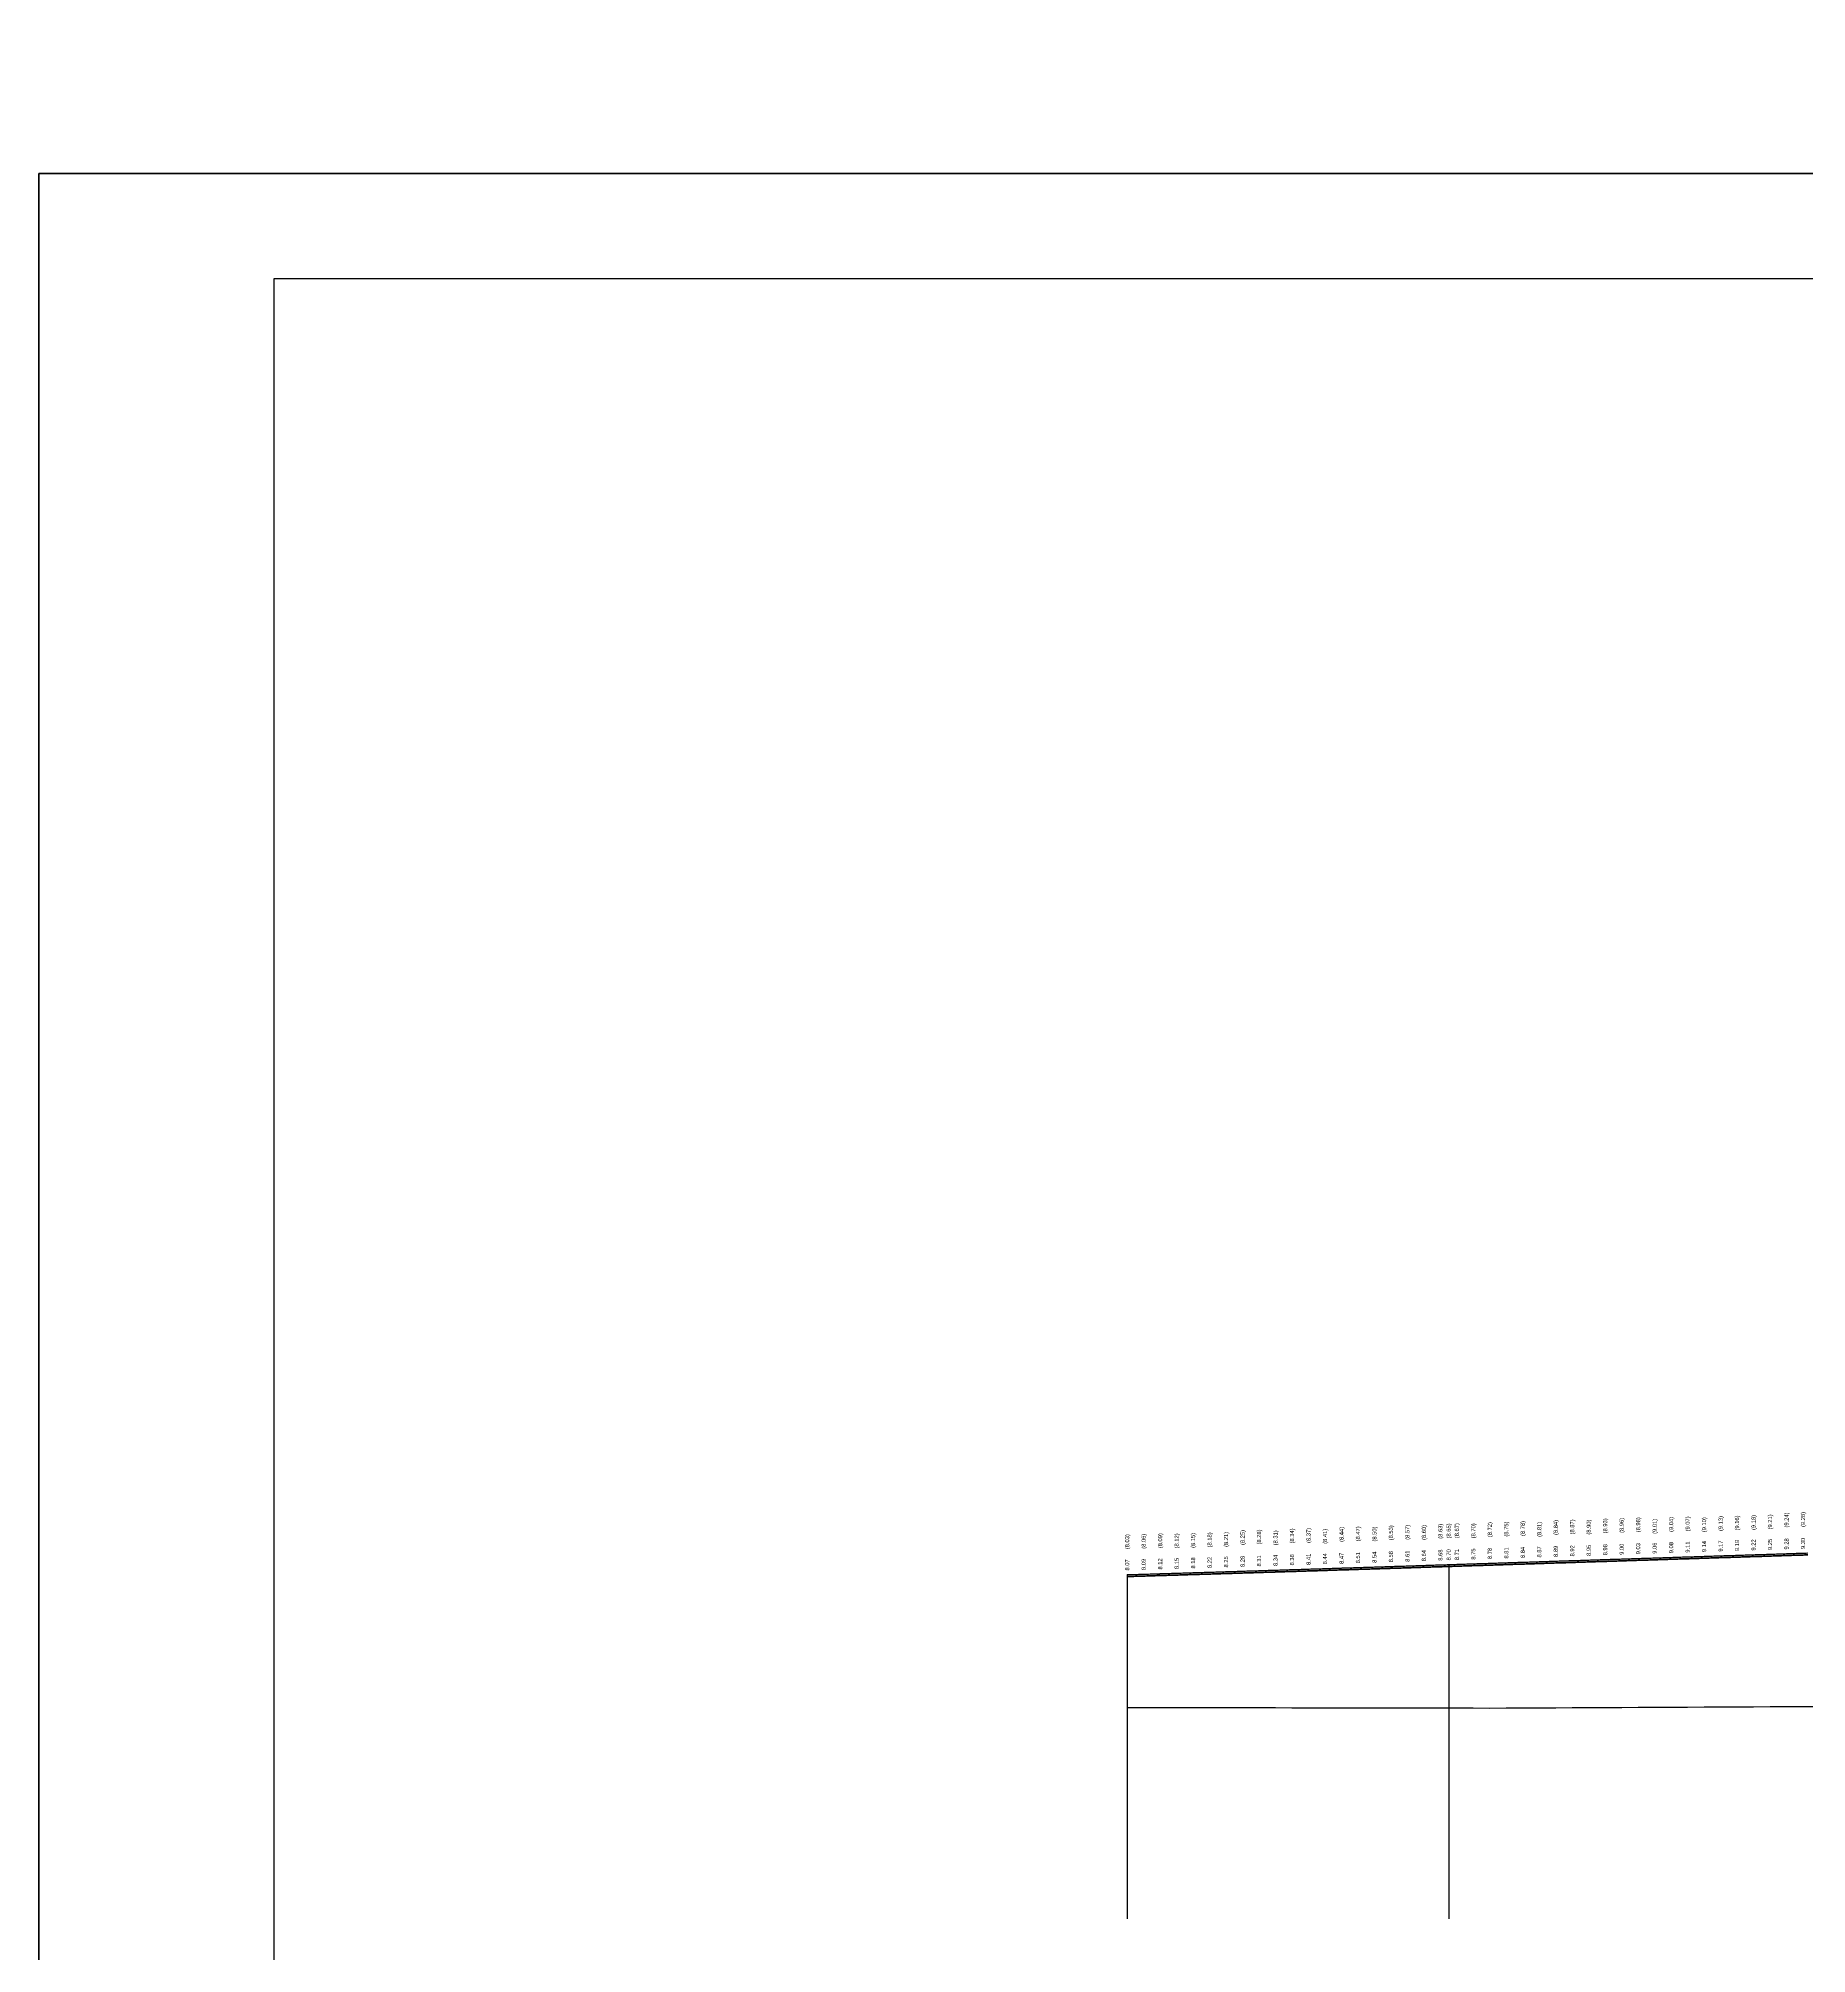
# Model space of a CAD drawing. Header units: millimetres. Extents: x 0 to 285450075, y -3000605 to 8125189010.
# Drawn here: x 6532352 to 6639633, y -10472 to 105710 of the extents above; entities that cross this region are included whole.
import ezdxf
from ezdxf import colors
from ezdxf.entities.mleader import LeaderData, LeaderLine
from ezdxf.enums import TextEntityAlignment as Align
from ezdxf.math import Vec2, Vec3

# ---------------------------------------------------------------- set-up
doc = ezdxf.new("R2010")
doc.units = ezdxf.units.MM
for name, color, linetype, lineweight in [('1-Бетон', 106, 'Continuous', 35), ('ИС_Выноска', 3, 'Continuous', 18), ('ИС_Выноски', 3, 'Continuous', 18), ('ИС_Основная', 7, 'Continuous', 35)]:
    doc.layers.add(name, color=color, linetype=linetype, lineweight=lineweight)
for name, color, linetype in [('Красный профиль', 1, 'Continuous'), ('Рабочие отметки', 7, 'Continuous'), ('Рабочие отметки доп.', 7, 'Continuous'), ('Черный профиль', 3, 'Continuous')]:
    doc.layers.add(name, color=color, linetype=linetype)
doc.styles.add('0', font='isocpeur.ttf', dxfattribs={"width": 0.8, "oblique": 15})
doc.styles.get("Standard").update_dxf_attribs({"font": 'arial.ttf'})

# ---------------------------------------------------------------- blocks, each defined once
blk = doc.blocks.new('_None')

msp = doc.modelspace()

# ---------------------------------------------------------------- linework, layer by layer
at = {"color": 1}
msp.add_lwpolyline([(6546658.009, 91146.6249), (7115680.6605, 91146.6249), (7115680.6605, -72566.6945), (6546658.009, -72566.6945)], close=True, dxfattribs=at)
msp.add_lwpolyline([(6546658.009, 91146.6249), (7115680.6605, 91146.6249), (7115680.6605, -72566.6945), (6546658.009, -72566.6945)], close=True, dxfattribs=at)
at = {"layer": '1-Бетон', "color": 6}
msp.add_lwpolyline([(6532385.7521, 97510.8397), (7457736.6859, 97510.8397), (7457736.6859, -105940.3832), (6532385.7521, -105940.3832)], close=True, dxfattribs=at)
at = {"layer": 'ИС_Основная', "flags": 128}
msp.add_lwpolyline([(6598412.0883, 12403.7875), (6598511.6011, 12406.7989), (6598611.1152, 12409.8115), (6598710.6293, 12412.8253), (6598810.1434, 12415.8403), (6598909.6575, 12418.8563), (6599009.1716, 12421.8736), (6599108.6857, 12424.8919), (6599208.1998, 12427.9115), (6599307.7139, 12430.9321), (6599407.228, 12433.954), (6599412.1009, 12434.102), (6599506.7421, 12436.9769), (6599606.2562, 12440.001), (6599705.7703, 12443.0263), (6599805.2844, 12446.0527), (6599904.7985, 12449.0803), (6600004.3126, 12452.109), (6600103.8267, 12455.1389), (6600203.3409, 12458.1699), (6600302.855, 12461.202), (6600402.3691, 12464.2354), (6600412.1142, 12464.5325), (6600501.8832, 12467.2698), (6600601.3973, 12470.3054), (6600700.9114, 12473.3422), (6600800.4255, 12476.3801), (6600899.9396, 12479.4191), (6600999.4537, 12482.4593), (6601098.9678, 12485.5007), (6601198.4819, 12488.5432), (6601297.996, 12491.5869), (6601397.5101, 12494.6317), (6601412.1275, 12495.079), (6601497.0243, 12497.6776), (6601596.5383, 12500.7247), (6601696.0524, 12503.7729), (6601795.5665, 12506.8223), (6601895.0806, 12509.8729), (6601994.5947, 12512.9246), (6602094.1088, 12515.9774), (6602193.6229, 12519.0314), (6602293.1371, 12522.0865), (6602392.6512, 12525.1428), (6602412.1408, 12525.7415), (6602492.1654, 12528.2003), (6602591.6794, 12531.2589), (6602691.1935, 12534.3186), (6602790.7076, 12537.3795), (6602890.2217, 12540.4415), (6602989.7358, 12543.5047), (6603089.2499, 12546.569), (6603188.764, 12549.6345), (6603288.2781, 12552.7011), (6603387.7922, 12555.7689), (6603412.1541, 12556.5201), (6603487.3065, 12558.8378), (6603586.8204, 12561.9079), (6603686.3345, 12564.9791), (6603785.8486, 12568.0515), (6603885.3627, 12571.125), (6603984.8768, 12574.1997), (6604084.3909, 12577.2755), (6604183.905, 12580.3525), (6604283.4191, 12583.4306), (6604382.9333, 12586.5099), (6604412.1674, 12587.4147), (6604482.4476, 12589.5903), (6604581.9615, 12592.6718), (6604681.4756, 12595.7546), (6604780.9897, 12598.8384), (6604880.5038, 12601.9234), (6604980.0179, 12605.0096), (6605079.532, 12608.0969), (6605179.0461, 12611.1853), (6605278.5602, 12614.275), (6605378.0743, 12617.3657), (6605412.1807, 12618.4253), (6605477.5886, 12620.4576), (6605577.1025, 12623.5507), (6605676.6166, 12626.6449), (6605776.1307, 12629.7402), (6605875.6448, 12632.8367), (6605975.1589, 12635.9344), (6606074.673, 12639.0332), (6606174.1871, 12642.1331), (6606273.7012, 12645.2342), (6606373.2153, 12648.3364), (6606412.1939, 12649.5519), (6606472.7297, 12651.4398), (6606572.2436, 12654.5444), (6606671.7577, 12657.6501), (6606771.2718, 12660.7569), (6606870.7859, 12663.8649), (6606970.3, 12666.974), (6607069.8141, 12670.0843), (6607169.3282, 12673.1958), (6607268.8423, 12676.3083), (6607368.3564, 12679.4221), (6607412.2072, 12680.7945), (6607467.8708, 12682.537), (6607567.3846, 12685.653), (6607666.8987, 12688.7702), (6607766.4128, 12691.8885), (6607865.9269, 12695.008), (6607965.441, 12698.1286), (6608064.9551, 12701.2504), (6608164.4692, 12704.3733), (6608263.9833, 12707.4974), (6608363.4974, 12710.6226), (6608412.2205, 12712.1531), (6608463.0119, 12713.749), (6608562.5257, 12716.8765), (6608662.0398, 12720.0051), (6608761.5539, 12723.135), (6608861.068, 12726.2659), (6608960.5821, 12729.398), (6609060.0962, 12732.5313), (6609159.6103, 12735.6657), (6609259.1244, 12738.8013), (6609358.6385, 12741.938), (6609412.2338, 12743.6278), (6609458.153, 12745.0759), (6609557.6667, 12748.2148), (6609657.1808, 12751.355), (6609756.6949, 12754.4963), (6609856.209, 12757.6388), (6609955.7231, 12760.7824), (6610055.2372, 12763.9271), (6610154.7513, 12767.073), (6610254.2654, 12770.2201), (6610353.7795, 12773.3683), (6610412.2471, 12775.2185), (6610453.294, 12776.5176), (6610552.8077, 12779.6681), (6610652.3219, 12782.8198), (6610751.836, 12785.9726), (6610851.3501, 12789.1265), (6610950.8642, 12792.2816), (6611050.3783, 12795.4378), (6611149.8924, 12798.5952), (6611249.4065, 12801.7538), (6611348.9206, 12804.9134), (6611412.2604, 12806.9252), (6611448.4351, 12808.0743), (6611547.9488, 12811.2363), (6611647.4629, 12814.3994), (6611746.977, 12817.5637), (6611846.4911, 12820.7291), (6611946.0052, 12823.8957), (6612045.5193, 12827.0634), (6612145.0334, 12830.2323), (6612244.5475, 12833.4023), (6612344.0616, 12836.5735), (6612412.2737, 12838.7479), (6612443.5762, 12839.7459), (6612543.0898, 12842.9193), (6612642.6039, 12846.0939), (6612742.1181, 12849.2697), (6612841.6322, 12852.4466), (6612941.1463, 12855.6247), (6613040.6604, 12858.8039), (6613140.1745, 12861.9843), (6613239.6886, 12865.1658), (6613339.2027, 12868.3485), (6613412.287, 12870.6866), (6613438.7173, 12871.5323), (6613538.2309, 12874.7172), (6613637.745, 12877.9034), (6613737.2591, 12881.0906), (6613836.7732, 12884.279), (6613936.2873, 12887.4686), (6614035.8014, 12890.6593), (6614135.3155, 12893.8511), (6614234.8296, 12897.0442), (6614334.3437, 12900.2383), (6614412.3003, 12902.7413), (6614433.8584, 12903.4336), (6614533.3719, 12906.6301), (6614632.886, 12909.8277), (6614732.4001, 12913.0264), (6614831.9143, 12916.2263), (6614931.4284, 12919.4274), (6615030.9425, 12922.6296), (6615130.4566, 12925.8329), (6615229.9707, 12929.0374), (6615329.4848, 12932.243), (6615412.3136, 12934.9121), (6615428.9994, 12935.4498), (6615528.513, 12938.6578), (6615628.0271, 12941.8669), (6615727.5412, 12945.0771), (6615827.0553, 12948.2885), (6615926.5694, 12951.501), (6616026.0835, 12954.7147), (6616125.5976, 12957.9295), (6616225.1117, 12961.1455), (6616324.6258, 12964.3627), (6616412.3268, 12967.1988), (6616424.1405, 12967.581), (6616523.654, 12970.8004), (6616623.1681, 12974.0209), (6616722.6822, 12977.2427), (6616822.1963, 12980.4655), (6616921.7104, 12983.6896), (6617021.2246, 12986.9147), (6617120.7387, 12990.1411), (6617220.2528, 12993.3685), (6617319.7669, 12996.5972), (6617412.3401, 12999.6016), (6617419.2816, 12999.827), (6617518.7951, 13003.0579), (6617618.3092, 13006.2899), (6617717.8233, 13009.5231), (6617817.3374, 13012.7575), (6617916.854, 13015.9952), (6618016.8023, 13019.2454), (6618116.7524, 13022.4954), (6618216.7025, 13025.7452), (6618316.6526, 13028.9948), (6618412.3466, 13032.106), (6618416.6026, 13032.2443), (6618516.5527, 13035.4936), (6618616.5028, 13038.7428), (6618716.4529, 13041.9917), (6618816.403, 13045.2405), (6618916.3531, 13048.4891), (6619016.3031, 13051.7375), (6619116.2532, 13054.9858), (6619216.2033, 13058.2339), (6619316.1534, 13061.4818), (6619412.3446, 13064.6074), (6619416.1034, 13064.7295), (6619516.0535, 13067.977), (6619616.0036, 13071.2244), (6619715.9537, 13074.4716), (6619815.9038, 13077.7187), (6619915.8538, 13080.9655), (6620015.8039, 13084.2122), (6620115.754, 13087.4587), (6620215.7041, 13090.705), (6620315.6542, 13093.9512), (6620412.3425, 13097.0913), (6620415.6041, 13097.1972), (6620515.5543, 13100.443), (6620615.5044, 13103.6886), (6620715.4545, 13106.9341), (6620815.4046, 13110.1794), (6620915.3546, 13113.4245), (6621015.3047, 13116.6694), (6621115.2548, 13119.9142), (6621215.2049, 13123.1587), (6621315.155, 13126.4032), (6621412.3405, 13129.5577), (6621415.1049, 13129.6474), (6621515.0551, 13132.8915), (6621615.0052, 13136.1353), (6621714.9553, 13139.379), (6621814.9054, 13142.6226), (6621914.8554, 13145.8659), (6622014.8055, 13149.1091), (6622114.7556, 13152.3521), (6622214.7057, 13155.595), (6622314.6558, 13158.8376), (6622412.3385, 13162.0066), (6622414.6057, 13162.0801), (6622514.5559, 13165.3224), (6622614.506, 13168.5646), (6622714.4561, 13171.8065), (6622814.4062, 13175.0483), (6622914.3562, 13178.2899), (6623014.3063, 13181.5314), (6623114.2564, 13184.7726), (6623214.2065, 13188.0137), (6623314.1566, 13191.2546), (6623412.3365, 13194.438), (6623414.1065, 13194.4954), (6623514.0567, 13197.7359), (6623614.0068, 13200.9763), (6623713.9569, 13204.2165), (6623813.907, 13207.4566), (6623913.857, 13210.6964), (6624013.8071, 13213.9361), (6624113.7572, 13217.1756), (6624213.7073, 13220.415), (6624313.6573, 13223.6541), (6624412.3345, 13226.8519), (6624413.6073, 13226.8931), (6624513.5575, 13230.1319), (6624613.5076, 13233.3706), (6624713.4577, 13236.609), (6624813.4077, 13239.8473), (6624913.3578, 13243.0854), (6625013.3079, 13246.3234), (6625113.258, 13249.5611), (6625213.2081, 13252.7987), (6625313.1581, 13256.0361), (6625412.3325, 13259.2483), (6625413.1081, 13259.2734), (6625513.0583, 13262.5105), (6625613.0084, 13265.7473), (6625712.9585, 13268.9841), (6625812.9085, 13272.2206), (6625912.8586, 13275.457), (6626012.8087, 13278.6932), (6626112.7588, 13281.9292), (6626212.7089, 13285.165), (6626312.6589, 13288.4007), (6626412.3305, 13291.6272), (6626412.6089, 13291.6362), (6626512.5591, 13294.8715), (6626612.5092, 13298.1066), (6626712.4593, 13301.3416), (6626812.4093, 13304.5764), (6626912.3594, 13307.811), (6627012.3095, 13311.0455), (6627112.2596, 13314.2797), (6627212.2097, 13317.5138), (6627312.1597, 13320.7477), (6627412.1098, 13323.9815), (6627412.3284, 13323.9886), (6627512.0599, 13327.2151), (6627612.01, 13330.4484), (6627711.9601, 13333.6817), (6627811.9101, 13336.9147), (6627911.8602, 13340.1476), (6628011.8103, 13343.3803), (6628111.7604, 13346.6128), (6628211.7105, 13349.8451), (6628311.6605, 13353.0773), (6628411.6106, 13356.3093), (6628412.3264, 13356.3324), (6628511.5607, 13359.5411), (6628611.5108, 13362.7728), (6628711.4608, 13366.0042), (6628811.4109, 13369.2355), (6628911.361, 13372.4667), (6629011.3111, 13375.6976), (6629111.2612, 13378.9284), (6629211.2112, 13382.159), (6629311.1613, 13385.3894), (6629411.1114, 13388.6196), (6629412.3244, 13388.6588), (6629511.0615, 13391.8497), (6629611.0116, 13395.0796), (6629710.9616, 13398.3093), (6629810.9117, 13401.5389), (6629910.8618, 13404.7683), (6630010.8119, 13407.9975), (6630110.762, 13411.2265), (6630210.712, 13414.4553), (6630310.6621, 13417.684), (6630410.6122, 13420.9125), (6630412.3224, 13420.9677), (6630510.5623, 13424.1408), (6630610.5124, 13427.369), (6630710.4624, 13430.5969), (6630810.4125, 13433.8247), (6630910.3626, 13437.0524), (6631010.3127, 13440.2798), (6631110.2628, 13443.5071), (6631210.2128, 13446.7342), (6631310.1629, 13449.9611), (6631410.113, 13453.1879), (6631412.3203, 13453.2591), (6631510.0631, 13456.4144), (6631610.0132, 13459.6408), (6631709.9632, 13462.8671), (6631809.9133, 13466.0931), (6631909.8634, 13469.319), (6632009.8135, 13472.5447), (6632109.7636, 13475.7702), (6632209.7136, 13478.9956), (6632309.6637, 13482.2208), (6632409.6138, 13485.4458), (6632412.3183, 13485.533), (6632509.5639, 13488.6706), (6632609.5139, 13491.8952), (6632709.464, 13495.1197), (6632809.4141, 13498.344), (6632909.3642, 13501.5681), (6633009.3143, 13504.7921), (6633109.2643, 13508.0159), (6633209.2144, 13511.2395), (6633309.1645, 13514.4629), (6633409.1146, 13517.6862), (6633412.3163, 13517.7894), (6633509.0647, 13520.9092), (6633609.0147, 13524.1321), (6633708.9648, 13527.3549), (6633808.9149, 13530.5774), (6633908.865, 13533.7998), (6634008.8151, 13537.022), (6634108.7651, 13540.244), (6634208.7152, 13543.4659), (6634308.6653, 13546.6876), (6634408.6154, 13549.9091), (6634412.3143, 13550.0283), (6634508.5655, 13553.1304), (6634608.5155, 13556.3516), (6634708.4656, 13559.5726), (6634808.4157, 13562.7934), (6634908.3658, 13566.014), (6635008.3159, 13569.2344), (6635108.2659, 13572.4547), (6635208.216, 13575.6748), (6635308.1661, 13578.8948), (6635408.1162, 13582.1145), (6635412.3123, 13582.2497), (6635508.0663, 13585.3341), (6635608.0163, 13588.5535), (6635707.9664, 13591.7727), (6635807.9165, 13594.9918), (6635907.8666, 13598.2107), (6636007.8167, 13601.4294), (6636107.7667, 13604.6479), (6636207.7168, 13607.8663), (6636307.6669, 13611.0845), (6636407.617, 13614.3025), (6636412.3103, 13614.4536), (6636507.567, 13617.5203), (6636607.5171, 13620.738), (6636707.4672, 13623.9555), (6636807.4173, 13627.1728), (6636907.3674, 13630.3899), (6637007.3174, 13633.6069), (6637107.2675, 13636.8236), (6637207.2176, 13640.0403), (6637307.1677, 13643.2567), (6637407.1178, 13646.4729), (6637412.3083, 13646.64), (6637507.0678, 13649.689), (6637607.0179, 13652.9049), (6637706.968, 13656.1207), (6637806.9181, 13659.3362), (6637906.8682, 13662.5516), (6638006.8182, 13665.7668), (6638106.7683, 13668.9819), (6638206.7184, 13672.1967), (6638306.6685, 13675.4114), (6638406.6186, 13678.6259), (6638412.3063, 13678.8089), (6638506.5686, 13681.8403), (6638606.5187, 13685.0544), (6638706.4688, 13688.2684), (6638806.4189, 13691.4822), (6638906.369, 13694.6959), (6639006.319, 13697.9093), (6639106.2691, 13701.1226), (6639206.2192, 13704.3357), (6639306.1693, 13707.5487), (6639406.1194, 13710.7614), (6639412.3043, 13710.9602), (6639506.0694, 13713.974), (6639606.0195, 13717.1864), (6639705.9696, 13720.3987)], dxfattribs=at)
at = {"layer": 'Красный профиль', "linetype": 'Continuous'}
for p, q in [((6617913.1145, 13130.9344), (6617913.1145, -8355.6705)), ((6598408.6098, 12518.7349), (6598408.6098, -8355.6705))]:
    msp.add_line(p, q, dxfattribs=at)
at = {"layer": 'Красный профиль', "linetype": 'Continuous', "flags": 128}
msp.add_lwpolyline([(6598408.6098, 12518.7349), (6598508.1225, 12521.7463), (6598607.6353, 12524.7589), (6598707.1481, 12527.7726), (6598806.6609, 12530.7875), (6598906.1737, 12533.8036), (6599005.6864, 12536.8207), (6599105.1992, 12539.8391), (6599204.712, 12542.8586), (6599304.2248, 12545.8792), (6599403.7376, 12548.901), (6599408.6098, 12549.0489), (6599503.2503, 12551.9239), (6599602.7631, 12554.948), (6599702.2759, 12557.9732), (6599801.7887, 12560.9996), (6599901.3015, 12564.0271), (6600000.8142, 12567.0558), (6600100.327, 12570.0856), (6600199.8398, 12573.1166), (6600299.3526, 12576.1487), (6600398.8653, 12579.182), (6600408.6098, 12579.4791), (6600498.3781, 12582.2164), (6600597.8909, 12585.252), (6600697.4037, 12588.2887), (6600796.9165, 12591.3265), (6600896.4292, 12594.3656), (6600995.942, 12597.4057), (6601095.4548, 12600.447), (6601194.9676, 12603.4895), (6601294.4804, 12606.5331), (6601393.9931, 12609.5779), (6601408.6098, 12610.0252), (6601493.5059, 12612.6238), (6601593.0187, 12615.6708), (6601692.5315, 12618.719), (6601792.0443, 12621.7684), (6601891.557, 12624.8189), (6601991.0698, 12627.8705), (6602090.5826, 12630.9233), (6602190.0954, 12633.9773), (6602289.6082, 12637.0324), (6602389.1209, 12640.0886), (6602408.6098, 12640.6873), (6602488.6337, 12643.146), (6602588.1465, 12646.2046), (6602687.6593, 12649.2643), (6602787.172, 12652.3251), (6602886.6848, 12655.3871), (6602986.1976, 12658.4502), (6603085.7104, 12661.5145), (6603185.2232, 12664.58), (6603284.7359, 12667.6466), (6603384.2487, 12670.7143), (6603408.6098, 12671.4655), (6603483.7615, 12673.7832), (6603583.2743, 12676.8532), (6603682.7871, 12679.9244), (6603782.2998, 12682.9967), (6603881.8126, 12686.0702), (6603981.3254, 12689.1448), (6604080.8382, 12692.2206), (6604180.351, 12695.2975), (6604279.8637, 12698.3756), (6604379.3765, 12701.4548), (6604408.6098, 12702.3596), (6604478.8893, 12704.5352), (6604578.4021, 12707.6167), (6604677.9148, 12710.6994), (6604777.4276, 12713.7832), (6604876.9404, 12716.8682), (6604976.4532, 12719.9543), (6605075.966, 12723.0416), (6605175.4787, 12726.13), (6605274.9915, 12729.2196), (6605374.5043, 12732.3103), (6605408.6098, 12733.3698), (6605474.0171, 12735.4021), (6605573.5299, 12738.4952), (6605673.0426, 12741.5893), (6605772.5554, 12744.6846), (6605872.0682, 12747.7811), (6605971.581, 12750.8787), (6606071.0938, 12753.9774), (6606170.6065, 12757.0774), (6606270.1193, 12760.1784), (6606369.6321, 12763.2806), (6606408.6098, 12764.496), (6606469.1449, 12766.384), (6606568.6576, 12769.4885), (6606668.1704, 12772.5941), (6606767.6832, 12775.7009), (6606867.196, 12778.8089), (6606966.7088, 12781.9179), (6607066.2215, 12785.0282), (6607165.7343, 12788.1396), (6607265.2471, 12791.2521), (6607364.7599, 12794.3658), (6607408.6098, 12795.7382), (6607464.2727, 12797.4807), (6607563.7854, 12800.5966), (6607663.2982, 12803.7138), (6607762.811, 12806.8321), (6607862.3238, 12809.9515), (6607961.8366, 12813.0721), (6608061.3493, 12816.1938), (6608160.8621, 12819.3167), (6608260.3749, 12822.4407), (6608359.8877, 12825.5659), (6608408.6098, 12827.0964), (6608459.4005, 12828.6922), (6608558.9132, 12831.8197), (6608658.426, 12834.9483), (6608757.9388, 12838.0781), (6608857.4516, 12841.209), (6608956.9643, 12844.3411), (6609056.4771, 12847.4743), (6609155.9899, 12850.6087), (6609255.5027, 12853.7442), (6609355.0155, 12856.8809), (6609408.6098, 12858.5707), (6609454.5282, 12860.0187), (6609554.041, 12863.1577), (6609653.5538, 12866.2978), (6609753.0666, 12869.4391), (6609852.5794, 12872.5815), (6609952.0921, 12875.725), (6610051.6049, 12878.8697), (6610151.1177, 12882.0156), (6610250.6305, 12885.1626), (6610350.1433, 12888.3108), (6610408.6098, 12890.1609), (6610449.656, 12891.4601), (6610549.1688, 12894.6105), (6610648.6816, 12897.7621), (6610748.1944, 12900.9149), (6610847.7071, 12904.0688), (6610947.2199, 12907.2238), (6611046.7327, 12910.38), (6611146.2455, 12913.5374), (6611245.7583, 12916.6959), (6611345.271, 12919.8555), (6611408.6098, 12921.8672), (6611444.7838, 12923.0163), (6611544.2966, 12926.1783), (6611643.8094, 12929.3414), (6611743.3222, 12932.5056), (6611842.8349, 12935.671), (6611942.3477, 12938.8375), (6612041.8605, 12942.0052), (6612141.3733, 12945.174), (6612240.8861, 12948.344), (6612340.3988, 12951.5152), (6612408.6098, 12953.6895), (6612439.9116, 12954.6874), (6612539.4244, 12957.8609), (6612638.9372, 12961.0355), (6612738.4499, 12964.2112), (6612837.9627, 12967.3881), (6612937.4755, 12970.5661), (6613036.9883, 12973.7453), (6613136.5011, 12976.9256), (6613236.0138, 12980.1071), (6613335.5266, 12983.2897), (6613408.6098, 12985.6278), (6613435.0394, 12986.4735), (6613534.5522, 12989.6584), (6613634.065, 12992.8445), (6613733.5777, 12996.0317), (6613833.0905, 12999.22), (6613932.6033, 13002.4096), (6614032.1161, 13005.6002), (6614131.6289, 13008.792), (6614231.1416, 13011.985), (6614330.6544, 13015.1791), (6614408.6098, 13017.6821), (6614430.1672, 13018.3744), (6614529.68, 13021.5708), (6614629.1928, 13024.7683), (6614728.7055, 13027.967), (6614828.2183, 13031.1669), (6614927.7311, 13034.3679), (6615027.2439, 13037.5701), (6615126.7566, 13040.7734), (6615226.2694, 13043.9778), (6615325.7822, 13047.1834), (6615408.6098, 13049.8524), (6615425.295, 13050.3902), (6615524.8078, 13053.5981), (6615624.3205, 13056.8071), (6615723.8333, 13060.0173), (6615823.3461, 13063.2287), (6615922.8589, 13066.4411), (6616022.3717, 13069.6548), (6616121.8844, 13072.8696), (6616221.3972, 13076.0855), (6616320.91, 13079.3026), (6616408.6098, 13082.1388), (6616420.4228, 13082.5208), (6616519.9356, 13085.7402), (6616619.4483, 13088.9608), (6616718.9611, 13092.1825), (6616818.4739, 13095.4053), (6616917.9867, 13098.6293), (6617017.4994, 13101.8544), (6617117.0122, 13105.0807), (6617216.525, 13108.3081), (6617316.0378, 13111.5367), (6617408.6098, 13114.5411), (6617415.5506, 13114.7664), (6617515.0633, 13117.9973), (6617614.5761, 13121.2293), (6617714.0889, 13124.4625), (6617813.6017, 13127.6968), (6617913.1145, 13130.9344), (6618013.0647, 13134.1846), (6618113.015, 13137.4346), (6618212.9653, 13140.6844), (6618312.9156, 13143.9341), (6618408.6098, 13147.0452), (6618412.8659, 13147.1836), (6618512.8161, 13150.4329), (6618612.7664, 13153.682), (6618712.7167, 13156.931), (6618812.667, 13160.1798), (6618912.6173, 13163.4284), (6619012.5675, 13166.6768), (6619112.5178, 13169.9251), (6619212.4681, 13173.1732), (6619312.4184, 13176.4211), (6619408.6098, 13179.5467), (6619412.3687, 13179.6688), (6619512.3189, 13182.9164), (6619612.2692, 13186.1638), (6619712.2195, 13189.411), (6619812.1698, 13192.658), (6619912.1201, 13195.9049), (6620012.0703, 13199.1516), (6620112.0206, 13202.3981), (6620211.9709, 13205.6444), (6620311.9212, 13208.8906), (6620408.6098, 13212.0307), (6620411.8715, 13212.1366), (6620511.8218, 13215.3824), (6620611.772, 13218.628), (6620711.7223, 13221.8735), (6620811.6726, 13225.1188), (6620911.6229, 13228.3639), (6621011.5732, 13231.6088), (6621111.5234, 13234.8536), (6621211.4737, 13238.0982), (6621311.424, 13241.3426), (6621408.6098, 13244.4971), (6621411.3743, 13244.5869), (6621511.3246, 13247.8309), (6621611.2748, 13251.0748), (6621711.2251, 13254.3185), (6621811.1754, 13257.5621), (6621911.1257, 13260.8054), (6622011.076, 13264.0486), (6622111.0262, 13267.2916), (6622210.9765, 13270.5345), (6622310.9268, 13273.7772), (6622408.6098, 13276.9461), (6622410.8771, 13277.0196), (6622510.8274, 13280.262), (6622610.7776, 13283.5041), (6622710.7279, 13286.7461), (6622810.6782, 13289.9879), (6622910.6285, 13293.2295), (6623010.5788, 13296.4709), (6623110.529, 13299.7122), (6623210.4793, 13302.9533), (6623310.4296, 13306.1942), (6623408.6098, 13309.3776), (6623410.3799, 13309.435), (6623510.3302, 13312.6755), (6623610.2804, 13315.9159), (6623710.2307, 13319.1561), (6623810.181, 13322.3962), (6623910.1313, 13325.6361), (6624010.0816, 13328.8757), (6624110.0318, 13332.1153), (6624209.9821, 13335.3546), (6624309.9324, 13338.5938), (6624408.6098, 13341.7915), (6624409.8827, 13341.8328), (6624509.833, 13345.0716), (6624609.7832, 13348.3102), (6624709.7335, 13351.5487), (6624809.6838, 13354.787), (6624909.6341, 13358.0251), (6625009.5844, 13361.2631), (6625109.5346, 13364.5008), (6625209.4849, 13367.7384), (6625309.4352, 13370.9759), (6625408.6098, 13374.188), (6625409.3855, 13374.2131), (6625509.3358, 13377.4502), (6625609.286, 13380.6871), (6625709.2363, 13383.9238), (6625809.1866, 13387.1604), (6625909.1369, 13390.3967), (6626009.0872, 13393.6329), (6626109.0375, 13396.8689), (6626208.9877, 13400.1048), (6626308.938, 13403.3405), (6626408.6098, 13406.567), (6626408.8883, 13406.576), (6626508.8386, 13409.8113), (6626608.7889, 13413.0464), (6626708.7391, 13416.2814), (6626808.6894, 13419.5162), (6626908.6397, 13422.7508), (6627008.59, 13425.9853), (6627108.5403, 13429.2196), (6627208.4905, 13432.4537), (6627308.4408, 13435.6876), (6627408.3911, 13438.9213), (6627408.6098, 13438.9284), (6627508.3414, 13442.1549), (6627608.2917, 13445.3883), (6627708.2419, 13448.6215), (6627808.1922, 13451.8546), (6627908.1425, 13455.0875), (6628008.0928, 13458.3202), (6628108.0431, 13461.5527), (6628207.9933, 13464.7851), (6628307.9436, 13468.0172), (6628407.8939, 13471.2492), (6628408.6098, 13471.2724), (6628507.8442, 13474.4811), (6628607.7945, 13477.7127), (6628707.7447, 13480.9442), (6628807.695, 13484.1755), (6628907.6453, 13487.4066), (6629007.5956, 13490.6376), (6629107.5459, 13493.8683), (6629207.4961, 13497.099), (6629307.4464, 13500.3294), (6629407.3967, 13503.5596), (6629408.6098, 13503.5988), (6629507.347, 13506.7897), (6629607.2973, 13510.0196), (6629707.2475, 13513.2493), (6629807.1978, 13516.4789), (6629907.1481, 13519.7083), (6630007.0984, 13522.9375), (6630107.0487, 13526.1665), (6630206.9989, 13529.3954), (6630306.9492, 13532.624), (6630406.8995, 13535.8526), (6630408.6098, 13535.9078), (6630506.8498, 13539.0809), (6630606.8001, 13542.309), (6630706.7503, 13545.537), (6630806.7006, 13548.7648), (6630906.6509, 13551.9925), (6631006.6012, 13555.2199), (6631106.5515, 13558.4472), (6631206.5018, 13561.6743), (6631306.452, 13564.9012), (6631406.4023, 13568.128), (6631408.6098, 13568.1993), (6631506.3526, 13571.3546), (6631606.3029, 13574.581), (6631706.2532, 13577.8072), (6631806.2034, 13581.0333), (6631906.1537, 13584.2592), (6632006.104, 13587.4849), (6632106.0543, 13590.7104), (6632206.0046, 13593.9358), (6632305.9548, 13597.1609), (6632405.9051, 13600.3859), (6632408.6098, 13600.4732), (6632505.8554, 13603.6108), (6632605.8057, 13606.8354), (6632705.756, 13610.0599), (6632805.7062, 13613.2842), (6632905.6565, 13616.5084), (6633005.6068, 13619.7323), (6633105.5571, 13622.9561), (6633205.5074, 13626.1797), (6633305.4576, 13629.4032), (6633405.4079, 13632.6264), (6633408.6098, 13632.7297), (6633505.3582, 13635.8495), (6633605.3085, 13639.0724), (6633705.2588, 13642.2951), (6633805.209, 13645.5177), (6633905.1593, 13648.7401), (6634005.1096, 13651.9623), (6634105.0599, 13655.1843), (6634205.0102, 13658.4062), (6634304.9604, 13661.6279), (6634404.9107, 13664.8494), (6634408.6098, 13664.9686), (6634504.861, 13668.0707), (6634604.8113, 13671.2919), (6634704.7616, 13674.5129), (6634804.7118, 13677.7337), (6634904.6621, 13680.9543), (6635004.6124, 13684.1748), (6635104.5627, 13687.3951), (6635204.513, 13690.6152), (6635304.4632, 13693.8351), (6635404.4135, 13697.0549), (6635408.6098, 13697.1901), (6635504.3638, 13700.2745), (6635604.3141, 13703.4939), (6635704.2644, 13706.7131), (6635804.2146, 13709.9322), (6635904.1649, 13713.1511), (6636004.1152, 13716.3698), (6636104.0655, 13719.5884), (6636204.0158, 13722.8067), (6636303.9661, 13726.0249), (6636403.9163, 13729.2429), (6636408.6098, 13729.394), (6636503.8666, 13732.4608), (6636603.8169, 13735.6784), (6636703.7672, 13738.8959), (6636803.7175, 13742.1132), (6636903.6677, 13745.3304), (6637003.618, 13748.5473), (6637103.5683, 13751.7641), (6637203.5186, 13754.9807), (6637303.4689, 13758.1972), (6637403.4191, 13761.4135), (6637408.6098, 13761.5805), (6637503.3694, 13764.6295), (6637603.3197, 13767.8455), (6637703.27, 13771.0612), (6637803.2203, 13774.2768), (6637903.1705, 13777.4922), (6638003.1208, 13780.7074), (6638103.0711, 13783.9224), (6638203.0214, 13787.1373), (6638302.9717, 13790.352), (6638402.9219, 13793.5665), (6638408.6098, 13793.7494), (6638502.8722, 13796.7809), (6638602.8225, 13799.995), (6638702.7728, 13803.209), (6638802.7231, 13806.4228), (6638902.6733, 13809.6365), (6639002.6236, 13812.8499), (6639102.5739, 13816.0632), (6639202.5242, 13819.2764), (6639302.4745, 13822.4893), (6639402.4247, 13825.7021), (6639408.6098, 13825.9009), (6639502.375, 13828.9147), (6639602.3253, 13832.1271), (6639702.2756, 13835.3393)], dxfattribs=at)
at = {"layer": 'Черный профиль', "linetype": 'Continuous', "flags": 128}
msp.add_lwpolyline([(6598408.6098, 4451.4373), (6598408.6098, 4451.4373), (6599408.6098, 4455.5477), (6600408.6098, 4458.6385), (6601408.6098, 4458.6762), (6602408.6098, 4457.5575), (6603408.6098, 4456.4304), (6604408.6098, 4455.2952), (6605408.6098, 4454.1517), (6606408.6098, 4452.9999), (6607408.6098, 4451.8399), (6608408.6098, 4450.6716), (6609408.6098, 4449.4951), (6610408.6098, 4448.3104), (6611408.6098, 4447.1174), (6612408.6098, 4445.9162), (6613408.6098, 4444.582), (6614408.6098, 4442.5948), (6615408.6098, 4440.6002), (6616408.6098, 4438.5983), (6617408.6098, 4436.5889), (6618408.6098, 4434.5722), (6619408.6098, 4432.5481), (6620408.6098, 4430.5167), (6621408.6098, 4431.666), (6622408.6098, 4436.9625), (6623408.6098, 4442.2513), (6624408.6098, 4447.5325), (6625408.6098, 4452.8061), (6626408.6098, 4458.072), (6627408.6098, 4463.3303), (6628408.6098, 4468.5809), (6629408.6098, 4473.8239), (6630408.6098, 4479.0592), (6631408.6098, 4484.2868), (6632408.6098, 4489.5067), (6633408.6098, 4494.7189), (6634408.6098, 4499.9233), (6635408.6098, 4504.8796), (6636408.6098, 4509.2254), (6637408.6098, 4513.5644), (6638408.6098, 4517.8965), (6639408.6098, 4522.2219), (6640408.6098, 4526.4888)], dxfattribs=at)

# ---------------------------------------------------------------- texts
at = {"layer": 'Рабочие отметки', "linetype": 'Continuous'}
for s, p in [('8.61', (6615408.6098, 13299.8524)), ('8.64', (6616408.6098, 13332.1388)), ('8.68', (6617408.6098, 13364.5411)), ('8.70', (6617913.1145, 13380.9344)), ('8.71', (6618408.6098, 13397.0452)), ('8.75', (6619408.6098, 13429.5467)), ('8.78', (6620408.6098, 13462.0307)), ('8.81', (6621408.6098, 13494.4971)), ('8.84', (6622408.6098, 13526.9461)), ('8.87', (6623408.6098, 13559.3776)), ('8.89', (6624408.6098, 13591.7915)), ('8.92', (6625408.6098, 13624.188)), ('8.95', (6626408.6098, 13656.567)), ('8.98', (6627408.6098, 13688.9284)), ('9.00', (6628408.6098, 13721.2724)), ('9.03', (6629408.6098, 13753.5988)), ('9.06', (6630408.6098, 13785.9078)), ('9.08', (6631408.6098, 13818.1993)), ('9.11', (6632408.6098, 13850.4732)), ('9.14', (6633408.6098, 13882.7297)), ('9.17', (6634408.6098, 13914.9686)), ('9.19', (6635408.6098, 13947.1901)), ('9.22', (6636408.6098, 13979.394)), ('9.25', (6637408.6098, 14011.5805)), ('9.28', (6638408.6098, 14043.7494)), ('9.30', (6639408.6098, 14075.9009)), ('8.07', (6598408.6098, 12768.7349)), ('8.09', (6599408.6098, 12799.0489)), ('8.12', (6600408.6098, 12829.4791)), ('8.15', (6601408.6098, 12860.0252)), ('8.18', (6602408.6098, 12890.6873)), ('8.22', (6603408.6098, 12921.4655)), ('8.25', (6604408.6098, 12952.3596)), ('8.28', (6605408.6098, 12983.3698)), ('8.31', (6606408.6098, 13014.496)), ('8.34', (6607408.6098, 13045.7382)), ('8.38', (6608408.6098, 13077.0964)), ('8.41', (6609408.6098, 13108.5707)), ('8.44', (6610408.6098, 13140.1609)), ('8.47', (6611408.6098, 13171.8672)), ('8.51', (6612408.6098, 13203.6895)), ('8.54', (6613408.6098, 13235.6278)), ('8.58', (6614408.6098, 13267.6821))]:
    msp.add_text(s, height=250, rotation=90.000002493, dxfattribs=at).set_placement(p, align=Align.MIDDLE_LEFT)
at = {"layer": 'Рабочие отметки доп.', "linetype": 'Continuous'}
for s, p in [('(9.24)', (6638408.6098, 15377.0827)), ('(9.28)', (6639408.6098, 15409.2342)), ('(8.25)', (6605408.6098, 14316.7031)), ('(8.28)', (6606408.6098, 14347.8293)), ('(8.31)', (6607408.6098, 14295.7382)), ('(8.34)', (6608408.6098, 14410.4298)), ('(8.37)', (6609408.6098, 14441.904)), ('(8.41)', (6610408.6098, 14390.1609)), ('(8.44)', (6611408.6098, 14505.2005)), ('(8.47)', (6612408.6098, 14537.0228)), ('(8.50)', (6613408.6098, 14527.2945)), ('(8.53)', (6614408.6098, 14601.0154)), ('(8.57)', (6615408.6098, 14633.1857)), ('(8.60)', (6616408.6098, 14623.8055)), ('(8.63)', (6617408.6098, 14697.8744)), ('(8.65)', (6617913.1145, 14714.2677)), ('(8.67)', (6618408.6098, 14730.3785)), ('(8.70)', (6619408.6098, 14721.2134)), ('(8.72)', (6620408.6098, 14795.364)), ('(8.75)', (6621408.6098, 14827.8304)), ('(8.78)', (6622408.6098, 14860.2794)), ('(8.81)', (6623408.6098, 14809.3776)), ('(8.84)', (6624408.6098, 14925.1248)), ('(8.87)', (6625408.6098, 14957.5213)), ('(8.90)', (6626408.6098, 14948.2337)), ('(8.93)', (6627408.6098, 15022.2617)), ('(8.96)', (6628408.6098, 15054.6057)), ('(8.98)', (6629408.6098, 15086.9321)), ('(9.01)', (6630408.6098, 14994.2411)), ('(9.04)', (6631408.6098, 15109.866)), ('(9.07)', (6632408.6098, 15142.1399)), ('(9.10)', (6633408.6098, 15091.063)), ('(9.13)', (6634408.6098, 15164.9686)), ('(9.16)', (6635408.6098, 15197.1901)), ('(9.18)', (6636408.6098, 15229.394)), ('(9.21)', (6637408.6098, 15261.5805)), ('(8.03)', (6598408.6098, 14060.4016)), ('(8.06)', (6599408.6098, 14090.7157)), ('(8.09)', (6600408.6098, 14121.1458)), ('(8.12)', (6601408.6098, 14110.0252)), ('(8.15)', (6602408.6098, 14140.6873)), ('(8.18)', (6603408.6098, 14171.4655)), ('(8.21)', (6604408.6098, 14202.3596))]:
    msp.add_text(s, height=250, rotation=90.000002493, dxfattribs=at).set_placement(p, align=Align.MIDDLE_LEFT)

# ---------------------------------------------------------------- leaders
at = {"layer": 'ИС_Выноска', "ltscale": 0.5}
ml = msp.add_multileader_mtext('Standard', dxfattribs=at)
ml.set_content('\\A1;Асфальтобетон ЩМА-16 по ГОСТ 58406.1 на ПБВ60 по ГОСТ 52056-2003                            -50мм\\PАсфальтобетон А22 Нт по ГОСТ 58406.2-2020 на БНД 50/70 по ГОСТ 33133-2020               -60мм\\PГидроизоляция Техноэластмост Б             -5 мм\\PВыравнивающий слой                      -min 30 мм', color=256, style='0')
ml.set_leader_properties(color=256, linetype='ByLayer', lineweight=-1)
ml.build(insert=Vec2(0, 0))
ml.multileader.update_dxf_attribs({"text_left_attachment_type": 6, "text_right_attachment_type": 6, "dogleg_length": 0.36, "arrow_head_size": 450, "scale": 75})
ctx = ml.context
ctx.base_point, ctx.scale, ctx.char_height, ctx.arrow_head_size, ctx.landing_gap_size, ctx.plane_origin, ctx.plane_x_axis, ctx.plane_y_axis = Vec3(6319760.4216, 105056.7552, 5778.159), 75, 500, 450, 18, Vec3(6319180.3141, 134082.2011, 5778.159), Vec3(1, 0.0000000247), Vec3(-0.0000000247, 1)
ctx.left_attachment, ctx.right_attachment = 6, 6
notes = []
notes.append((ctx, [(0, (1, 1, 0), (6319688.4216, 105056.7552, 5778.159), (1, 0.0000000247), 72, [(0, [(6319688.4216, 94574.0528, 5778.159)], 0, [])])]))
ctx.mtext.insert, ctx.mtext.text_direction, ctx.mtext.rotation, ctx.mtext.width, ctx.mtext.flow_direction = Vec3(6319778.4216, 105706.7552, 5778.159), Vec3(1, 0.0000000247), 0.0000000247, 14306.378366, 5
ml = msp.add_multileader_mtext('Standard', dxfattribs=at)
ml.set_content('\\A1;Асфальтобетон ЩМА-16 по ГОСТ 58406.1 на ПБВ60 по ГОСТ 52056-2003                            -50мм\\PАсфальтобетон А22 Нт по ГОСТ 58406.2-2020 на БНД 50/70 по ГОСТ 33133-2020               -60мм\\PГидроизоляция Техноэластмост Б             -5 мм\\PВыравнивающий слой                      -min 30 мм', color=256, style='0')
ml.set_leader_properties(color=256, linetype='ByLayer', lineweight=-1)
ml.build(insert=Vec2(0, 0))
ml.multileader.update_dxf_attribs({"text_left_attachment_type": 6, "text_right_attachment_type": 6, "dogleg_length": 0.36, "arrow_head_size": 450, "scale": 75})
ctx = ml.context
ctx.base_point, ctx.scale, ctx.char_height, ctx.arrow_head_size, ctx.landing_gap_size, ctx.plane_origin, ctx.plane_x_axis, ctx.plane_y_axis = Vec3(6364185.695, 99365.9105), 75, 500, 450, 18, Vec3(6363605.5875, 128391.3563), Vec3(1, 0.0000000247), Vec3(-0.0000000247, 1)
ctx.left_attachment, ctx.right_attachment = 6, 6
notes.append((ctx, [(0, (1, 1, 0), (6364113.695, 99365.9105), (1, 0.0000000247), 72, [(0, [(6364113.695, 88883.2081)], 0, [])])]))
ctx.mtext.insert, ctx.mtext.text_direction, ctx.mtext.rotation, ctx.mtext.width, ctx.mtext.flow_direction = Vec3(6364203.695, 100015.9105), Vec3(1, 0.0000000247), 0.0000000247, 14306.378366, 5
at = {"layer": 'ИС_Выноски'}
ml = msp.add_multileader_mtext('Standard', dxfattribs=at)
ml.set_content('Ось разделительной полосы', color=256, style='0')
ml.set_leader_properties(color=256, linetype='ByLayer', lineweight=-1)
ml.set_arrow_properties(name='NONE')
ml.build(insert=Vec2(0, 0))
ml.multileader.update_dxf_attribs({"text_left_attachment_type": 6, "text_right_attachment_type": 6, "dogleg_length": 0.36, "arrow_head_size": 1200, "scale": 200})
ctx = ml.context
ctx.base_point, ctx.scale, ctx.char_height, ctx.arrow_head_size, ctx.landing_gap_size, ctx.plane_origin = Vec3(6306088.7959, 101806.0331, 5778.159), 200, 600, 1200, 100, Vec3(6319699.6081, 90756.1387, 5778.159)
ctx.left_attachment, ctx.right_attachment, ctx.text_align_type = 6, 6, 1
notes.append((ctx, [(1, (1, 1, 0), (6312634.6071, 101806.0331, 5778.159), (-1, 0), 161.0417, [(1, [(6312631.6488, 96257.1481, 5778.159)], 0, [])])]))
ctx.mtext.insert, ctx.mtext.width, ctx.mtext.alignment, ctx.mtext.flow_direction = Vec3(6309281.1806, 102526.0331, 5778.159), 8198.503535, 2, 5
ml = msp.add_multileader_mtext('Standard', dxfattribs=at)
ml.set_content('Ось разделительной полосы', color=256, style='0')
ml.set_leader_properties(color=256, linetype='ByLayer', lineweight=-1)
ml.set_arrow_properties(name='NONE')
ml.build(insert=Vec2(0, 0))
ml.multileader.update_dxf_attribs({"text_left_attachment_type": 6, "text_right_attachment_type": 6, "dogleg_length": 0.36, "arrow_head_size": 1200, "scale": 200})
ctx = ml.context
ctx.base_point, ctx.scale, ctx.char_height, ctx.arrow_head_size, ctx.landing_gap_size, ctx.plane_origin = Vec3(6346405.089, 96115.1883), 200, 600, 1200, 100, Vec3(6360015.9012, 85065.2939)
ctx.left_attachment, ctx.right_attachment, ctx.text_align_type = 6, 6, 1
notes.append((ctx, [(1, (1, 1, 0), (6352950.9002, 96115.1883), (-1, 0), 161.0417, [(1, [(6352947.9419, 90566.3033)], 0, [])])]))
ctx.mtext.insert, ctx.mtext.width, ctx.mtext.alignment, ctx.mtext.flow_direction = Vec3(6349597.4737, 96835.1883), 8198.503535, 2, 5
for ctx, leaders in notes:
    for number, flags, end, landing, length, lines in leaders:
        leader = LeaderData()
        leader.index, (leader.has_last_leader_line, leader.has_dogleg_vector, leader.attachment_direction) = number, flags
        leader.last_leader_point, leader.dogleg_vector, leader.dogleg_length = Vec3(end), Vec3(landing), length
        for number, points, colour, breaks in lines:
            line = LeaderLine()
            line.index, line.vertices, line.color, line.breaks = number, Vec3.list(points), colors.encode_raw_color(colour), breaks
            leader.lines.append(line)
        ctx.leaders.append(leader)

doc.saveas('drawing.dxf')
